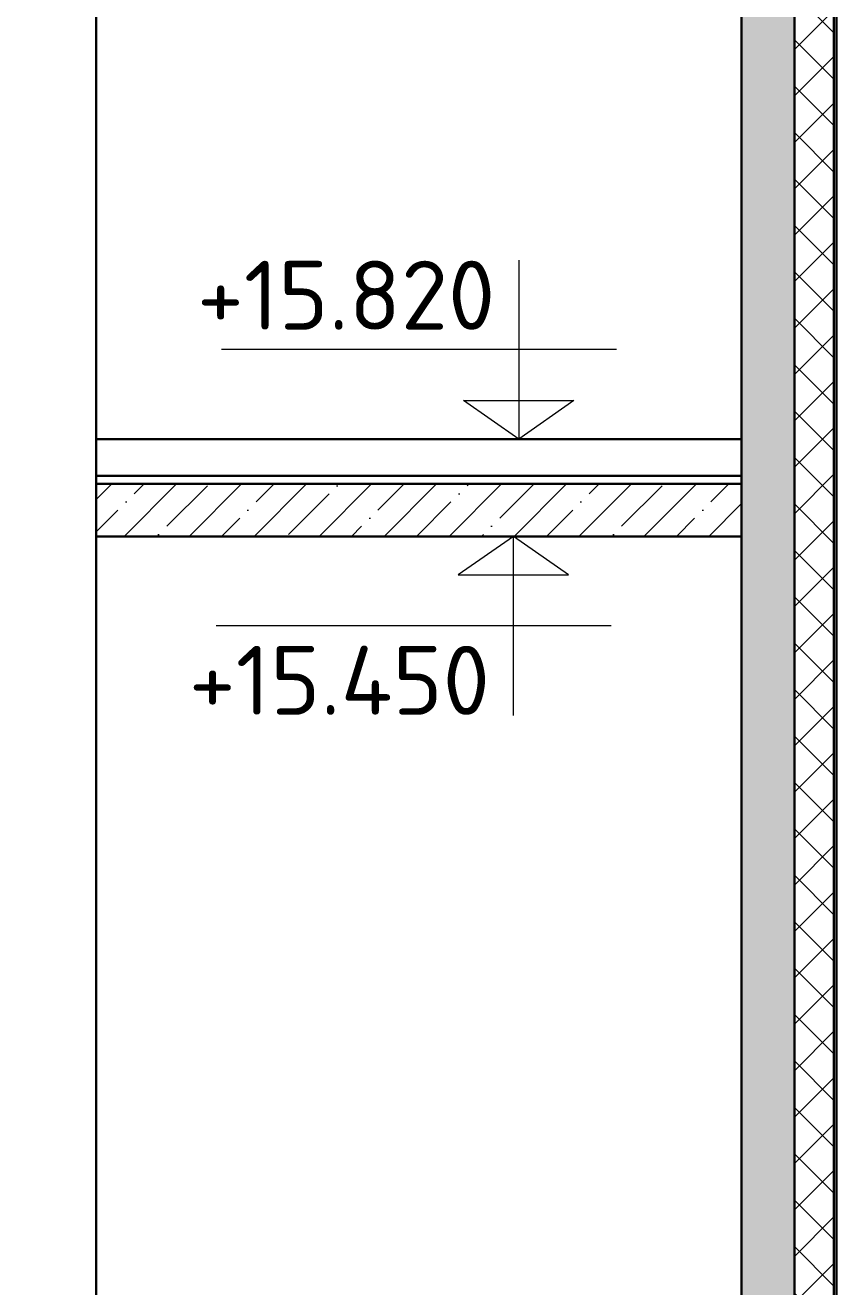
# Model space of a CAD drawing. Header units: millimetres. Extents: x -136099598 to 9192475, y 0 to 555997.
# Drawn here: x -271321 to -268211, y 301142 to 305946 of the extents above; entities that cross this region are included whole.
import ezdxf
from ezdxf import colors
from ezdxf.entities.mleader import LeaderData, LeaderLine
from ezdxf.math import Vec2, Vec3

# ---------------------------------------------------------------- set-up
doc = ezdxf.new("R2010")
doc.units = ezdxf.units.MM
doc.header["$MEASUREMENT"] = 0
doc.layers.get('0').update_dxf_attribs({"color": 250, "lineweight": 9})
doc.layers.add('PDF _0', color=7, linetype='Continuous')
for name, color, linetype, lineweight in [('АР_Отметки', 250, 'Continuous', 15), ('СТЕНЫ кирпич ЛИДЕР', 250, 'Continuous', 15), ('фасады', 7, 'Continuous', 9), ('Штриховка', 7, 'Continuous', 5)]:
    doc.layers.add(name, color=color, linetype=linetype, lineweight=lineweight)
doc.styles.add('ISOCPEUR', font='isocpeur.ttf', dxfattribs={"width": 0.7})
doc.styles.add('PDF ISOCPEUR', font='isocpeur.ttf')

# ---------------------------------------------------------------- blocks, each defined once
blk = doc.blocks.new('A$Cd8d14d9d')
at = {"ltscale": 150}
for p, q in [((0, 681.8), (0, 0)), ((-372.3, 340.9), (1132.1, 340.9)), ((-379.6, 0), (379.6, 0))]:
    blk.add_line(p, q, dxfattribs=at)
blk.add_lwpolyline([(0, 0), (210, 147), (-210, 147), (0, 0)], dxfattribs=at)
blk = doc.blocks.new('_DotSmall')
at = {"color": 0, "linetype": 'ByBlock', "const_width": 0.5}
blk.add_lwpolyline([(-0.0625, 0, 1), (0.0625, 0, 1)], format="xyb", close=True, dxfattribs=at)

msp = doc.modelspace()

# ---------------------------------------------------------------- hatches: boundary and pattern name
at = {"ltscale": 100, "transparency": 33554687}
h = msp.add_hatch(dxfattribs=at)
h.set_pattern_fill('ANSI35', color=0, scale=700)
h.set_pattern_definition([(45, (534924.2, -123.6), (-123.743687, 123.743687), []), (45, (535047.94, -123.6), (-123.743687, 123.743687), [218.75, -43.75, 0, -43.75])])
h.paths.add_polyline_path([(-268392, 308449.1), (-268592, 308450.9), (-268592.5, 285749.9), (-268391.5, 285750)])
h = msp.add_hatch(dxfattribs=at)
h.set_pattern_fill('ANSI35', color=0, scale=700)
h.set_pattern_definition([(45, (-404549.36, 11507.86), (-123.74369, 123.74369), []), (45, (-404425.61, 11507.86), (-123.74369, 123.74369), [218.75, -43.75, 0, -43.75])])
h.paths.add_polyline_path([(-268592.5, 304199.6), (-271052.3, 304199.6), (-271048.9, 303999.6), (-268592.5, 303999.6)])
at = {"layer": 'Штриховка', "transparency": 33554636}
h = msp.add_hatch(dxfattribs=at)
h.set_pattern_fill('ANSI37', color=256, scale=1000)
h.set_pattern_definition([(45, (-401485.58, 4998.24), (-88.38835, 88.38835), []), (135, (-401485.58, 4998.24), (-88.38835, -88.38835), [])])
h.paths.add_polyline_path([(-268241.2, 288270), (-268391.2, 288269.9), (-268391.2, 308449.9), (-268241.2, 308450)])

# ---------------------------------------------------------------- linework, layer by layer
at = {"lineweight": 30, "ltscale": 150}
for p, q in [((-271050.3, 304370, -1.5), (-268592.2, 304370, 0.4)), ((-271050.6, 304229.6, -0.8), (-268592.5, 304229.6, 1.2))]:
    msp.add_line(p, q, dxfattribs=at)
at = {"layer": 'СТЕНЫ кирпич ЛИДЕР', "ltscale": 150}
for p, q in [((-269441.7, 305051.8, -0.6), (-269441.7, 304370, -0.6)), ((-269441.7, 305051.8, -0.6), (-269441.7, 304370, -0.6)), ((-269441.7, 305051.8, -0.6), (-269441.7, 304370, -0.6)), ((-269441.7, 305051.8, -0.6), (-269441.7, 304370, -0.6)), ((-269441.7, 305051.8, -0.6), (-269441.7, 304370, -0.6)), ((-269441.7, 305051.8, -0.6), (-269441.7, 304370, -0.6)), ((-269441.7, 305051.8, -0.6), (-269441.7, 304370, -0.6)), ((-269441.7, 305051.8, -0.6), (-269441.7, 304370, -0.6)), ((-269069.3, 304710.9, -0.6), (-270573.7, 304710.9, -0.6)), ((-269069.3, 304710.9, -0.6), (-270573.7, 304710.9, -0.6)), ((-269069.3, 304710.9, -0.6), (-270573.7, 304710.9, -0.6)), ((-269069.3, 304710.9, -0.6), (-270573.7, 304710.9, -0.6)), ((-269069.3, 304710.9, -0.6), (-270573.7, 304710.9, -0.6)), ((-269069.3, 304710.9, -0.6), (-270573.7, 304710.9, -0.6)), ((-269069.3, 304710.9, -0.6), (-270573.7, 304710.9, -0.6)), ((-269069.3, 304710.9, -0.6), (-270573.7, 304710.9, -0.6)), ((-269062.1, 304370, -0.6), (-269821.2, 304370, -0.6)), ((-269062.1, 304370, -0.6), (-269821.2, 304370, -0.6)), ((-269062.1, 304370, -0.6), (-269821.2, 304370, -0.6)), ((-269062.1, 304370, -0.6), (-269821.2, 304370, -0.6)), ((-269062.1, 304370, -0.6), (-269821.2, 304370, -0.6)), ((-269062.1, 304370, -0.6), (-269821.2, 304370, -0.6)), ((-269062.1, 304370, -0.6), (-269821.2, 304370, -0.6)), ((-269062.1, 304370, -0.6), (-269821.2, 304370, -0.6)), ((-269082.2, 303999.6, -0.8), (-269841.3, 303999.6, -0.8)), ((-269082.2, 303999.6, -0.8), (-269841.3, 303999.6, -0.8)), ((-269082.2, 303999.6, -0.8), (-269841.3, 303999.6, -0.8)), ((-269082.2, 303999.6, -0.8), (-269841.3, 303999.6, -0.8)), ((-269082.2, 303999.6, -0.8), (-269841.3, 303999.6, -0.8)), ((-269082.2, 303999.6, -0.8), (-269841.3, 303999.6, -0.8)), ((-269082.2, 303999.6, -0.8), (-269841.3, 303999.6, -0.8)), ((-269082.2, 303999.6, -0.8), (-269841.3, 303999.6, -0.8)), ((-269461.7, 303317.7, -0.8), (-269461.7, 303999.6, -0.8)), ((-269461.7, 303317.7, -0.8), (-269461.7, 303999.6, -0.8)), ((-269461.7, 303317.7, -0.8), (-269461.7, 303999.6, -0.8)), ((-269461.7, 303317.7, -0.8), (-269461.7, 303999.6, -0.8)), ((-269461.7, 303317.7, -0.8), (-269461.7, 303999.6, -0.8)), ((-269461.7, 303317.7, -0.8), (-269461.7, 303999.6, -0.8)), ((-269461.7, 303317.7, -0.8), (-269461.7, 303999.6, -0.8)), ((-269461.7, 303317.7, -0.8), (-269461.7, 303999.6, -0.8)), ((-269089.4, 303658.7, -0.8), (-270593.8, 303658.6, -0.8)), ((-269089.4, 303658.7, -0.8), (-270593.8, 303658.6, -0.8)), ((-269089.4, 303658.7, -0.8), (-270593.8, 303658.6, -0.8)), ((-269089.4, 303658.7, -0.8), (-270593.8, 303658.6, -0.8)), ((-269089.4, 303658.7, -0.8), (-270593.8, 303658.6, -0.8)), ((-269089.4, 303658.7, -0.8), (-270593.8, 303658.6, -0.8)), ((-269089.4, 303658.7, -0.8), (-270593.8, 303658.6, -0.8)), ((-269089.4, 303658.7, -0.8), (-270593.8, 303658.6, -0.8))]:
    msp.add_line(p, q, dxfattribs=at)
at = {"layer": 'СТЕНЫ кирпич ЛИДЕР', "lineweight": 30, "ltscale": 100}
msp.add_lwpolyline([(-268391.5, 308450), (-268592.5, 308450), (-268592.5, 285753.5), (-268391.5, 285753.5)], close=True, dxfattribs=at)
at = {"layer": 'СТЕНЫ кирпич ЛИДЕР', "lineweight": 30, "ltscale": 100, "elevation": 2}
msp.add_lwpolyline([(-268231, 288227.3), (-268231, 308450.1), (-268241.2, 308450.1), (-268241.2, 288249.6)], dxfattribs=at)
at = {"layer": 'СТЕНЫ кирпич ЛИДЕР', "ltscale": 150}
for points, elevation in [([(-269441.7, 304370), (-269651.7, 304517), (-269231.7, 304517), (-269441.7, 304370)], -0.6), ([(-269441.7, 304370), (-269651.7, 304517), (-269231.7, 304517), (-269441.7, 304370)], -0.6), ([(-269441.7, 304370), (-269651.7, 304517), (-269231.7, 304517), (-269441.7, 304370)], -0.6), ([(-269441.7, 304370), (-269651.7, 304517), (-269231.7, 304517), (-269441.7, 304370)], -0.6), ([(-269441.7, 304370), (-269651.7, 304517), (-269231.7, 304517), (-269441.7, 304370)], -0.6), ([(-269441.7, 304370), (-269651.7, 304517), (-269231.7, 304517), (-269441.7, 304370)], -0.6), ([(-269441.7, 304370), (-269651.7, 304517), (-269231.7, 304517), (-269441.7, 304370)], -0.6), ([(-269441.7, 304370), (-269651.7, 304517), (-269231.7, 304517), (-269441.7, 304370)], -0.6), ([(-269461.7, 303999.6), (-269671.7, 303852.6), (-269251.7, 303852.6), (-269461.7, 303999.6)], -0.8), ([(-269461.7, 303999.6), (-269671.7, 303852.6), (-269251.7, 303852.6), (-269461.7, 303999.6)], -0.8), ([(-269461.7, 303999.6), (-269671.7, 303852.6), (-269251.7, 303852.6), (-269461.7, 303999.6)], -0.8), ([(-269461.7, 303999.6), (-269671.7, 303852.6), (-269251.7, 303852.6), (-269461.7, 303999.6)], -0.8), ([(-269461.7, 303999.6), (-269671.7, 303852.6), (-269251.7, 303852.6), (-269461.7, 303999.6)], -0.8), ([(-269461.7, 303999.6), (-269671.7, 303852.6), (-269251.7, 303852.6), (-269461.7, 303999.6)], -0.8), ([(-269461.7, 303999.6), (-269671.7, 303852.6), (-269251.7, 303852.6), (-269461.7, 303999.6)], -0.8), ([(-269461.7, 303999.6), (-269671.7, 303852.6), (-269251.7, 303852.6), (-269461.7, 303999.6)], -0.8)]:
    msp.add_lwpolyline(points, dxfattribs=dict(at, elevation=elevation))
at = {"layer": 'фасады', "lineweight": 30, "ltscale": 150}
msp.add_lwpolyline([(-271050.6, 308450), (-271050.6, 297767.5), (-271213.3, 297767.5), (-270887.9, 297458.5), (-271050.6, 297458.5), (-271053, 284500)], dxfattribs=at)
at = {"layer": 'фасады', "lineweight": 30, "ltscale": 150, "elevation": -0.8}
msp.add_lwpolyline([(-271050.6, 303999.6), (-268592.5, 303999.6), (-268592.5, 304199.6), (-271050.6, 304199.6)], close=True, dxfattribs=at)

# ---------------------------------------------------------------- block references
at = {"layer": 'СТЕНЫ кирпич ЛИДЕР', "lineweight": 25, "ltscale": 100, "xscale": -1, "rotation": 359.9992924696829}
msp.add_blockref('A$Cd8d14d9d', (-269441.7, 304370, -0.6), dxfattribs=at)
at = {"layer": 'СТЕНЫ кирпич ЛИДЕР', "lineweight": 25, "ltscale": 100, "rotation": 180.000707530317}
msp.add_blockref('A$Cd8d14d9d', (-269461.7, 303999.6, -0.8), dxfattribs=at)

# ---------------------------------------------------------------- texts
at = {"layer": 'PDF _0', "color": 18, "lineweight": 0, "true_color": 0x000000, "char_height": 262.49, "style": 'PDF ISOCPEUR'}
for s, insert, attachment_point in [('+15.820', (-269531.1, 304786.8, -0.9), 9), ('+15.450', (-269551.2, 303582.7, -1.1), 3)]:
    msp.add_mtext(s, dxfattribs=dict(at, insert=insert, attachment_point=attachment_point))

# ---------------------------------------------------------------- leaders
at = {"layer": 'АР_Отметки'}
ml = msp.add_multileader_mtext('Standard', dxfattribs=at)
ml.set_content('Л.4', color=256, style='ISOCPEUR')
ml.set_leader_properties(color=256, linetype='Continuous', lineweight=-1)
ml.set_arrow_properties(name='DOTSMALL')
ml.build(insert=Vec2(0, 0))
ml.multileader.update_dxf_attribs({"has_text_frame": 1, "text_left_attachment_type": 4, "text_right_attachment_type": 4, "dogleg_length": 100, "arrow_head_size": 180})
ctx = ml.context
ctx.base_point, ctx.char_height, ctx.arrow_head_size, ctx.landing_gap_size, ctx.plane_origin = Vec3(-311135.8, 538598.3), 250, 180, 50, Vec3(-283015.4, 526440.7)
ctx.left_attachment, ctx.right_attachment = 4, 4
notes = []
notes.append((ctx, [(0, (0, 0, 0), (0, 0), (1, 0), 1, [])]))
ctx.mtext.insert, ctx.mtext.width, ctx.mtext.line_spacing_style, ctx.mtext.flow_direction = Vec3(-311085.8, 538931.7), 852.697, 2, 5
ml = msp.add_multileader_mtext('Standard', dxfattribs=at)
ml.set_content('+19,400', color=256, style='ISOCPEUR')
ml.set_leader_properties(color=256, linetype='Continuous', lineweight=-1)
ml.set_arrow_properties(name='DOTSMALL')
ml.build(insert=Vec2(0, 0))
ml.multileader.update_dxf_attribs({"has_text_frame": 1, "text_left_attachment_type": 4, "text_right_attachment_type": 4, "dogleg_length": 100, "arrow_head_size": 180})
ctx = ml.context
ctx.base_point, ctx.char_height, ctx.arrow_head_size, ctx.landing_gap_size, ctx.plane_origin = Vec3(-280784.2, 485252.5), 250, 180, 50, Vec3(-280865.6, 483541.8)
ctx.left_attachment, ctx.right_attachment = 4, 4
notes.append((ctx, [(0, (0, 0, 0), (0, 0), (1, 0), 1, [])]))
ctx.mtext.insert, ctx.mtext.width, ctx.mtext.defined_height, ctx.mtext.line_spacing_style, ctx.mtext.flow_direction = Vec3(-280734.2, 485585.8), 696.035, 776.5, 2, 5
ml = msp.add_multileader_mtext('Standard', dxfattribs=at)
ml.set_content('+19,400', color=256, style='ISOCPEUR')
ml.set_leader_properties(color=256, linetype='Continuous', lineweight=-1)
ml.set_arrow_properties(name='DOTSMALL')
ml.build(insert=Vec2(0, 0))
ml.multileader.update_dxf_attribs({"has_text_frame": 1, "text_left_attachment_type": 4, "text_right_attachment_type": 4, "dogleg_length": 100, "arrow_head_size": 180})
ctx = ml.context
ctx.base_point, ctx.char_height, ctx.arrow_head_size, ctx.landing_gap_size, ctx.plane_origin = Vec3(-322660.1, 485151.1), 250, 180, 50, Vec3(-322657.2, 482963.8)
ctx.left_attachment, ctx.right_attachment = 4, 4
notes.append((ctx, [(0, (0, 0, 0), (0, 0), (1, 0), 1, [])]))
ctx.mtext.insert, ctx.mtext.width, ctx.mtext.defined_height, ctx.mtext.line_spacing_style, ctx.mtext.flow_direction = Vec3(-322610.1, 485484.5), 696.035, 776.5, 2, 5
for ctx, leaders in notes:
    for number, flags, end, landing, length, lines in leaders:
        leader = LeaderData()
        leader.index, (leader.has_last_leader_line, leader.has_dogleg_vector, leader.attachment_direction) = number, flags
        leader.last_leader_point, leader.dogleg_vector, leader.dogleg_length = Vec3(end), Vec3(landing), length
        for number, points, colour, breaks in lines:
            line = LeaderLine()
            line.index, line.vertices, line.color, line.breaks = number, Vec3.list(points), colors.encode_raw_color(colour), breaks
            leader.lines.append(line)
        ctx.leaders.append(leader)

doc.saveas('drawing.dxf')
